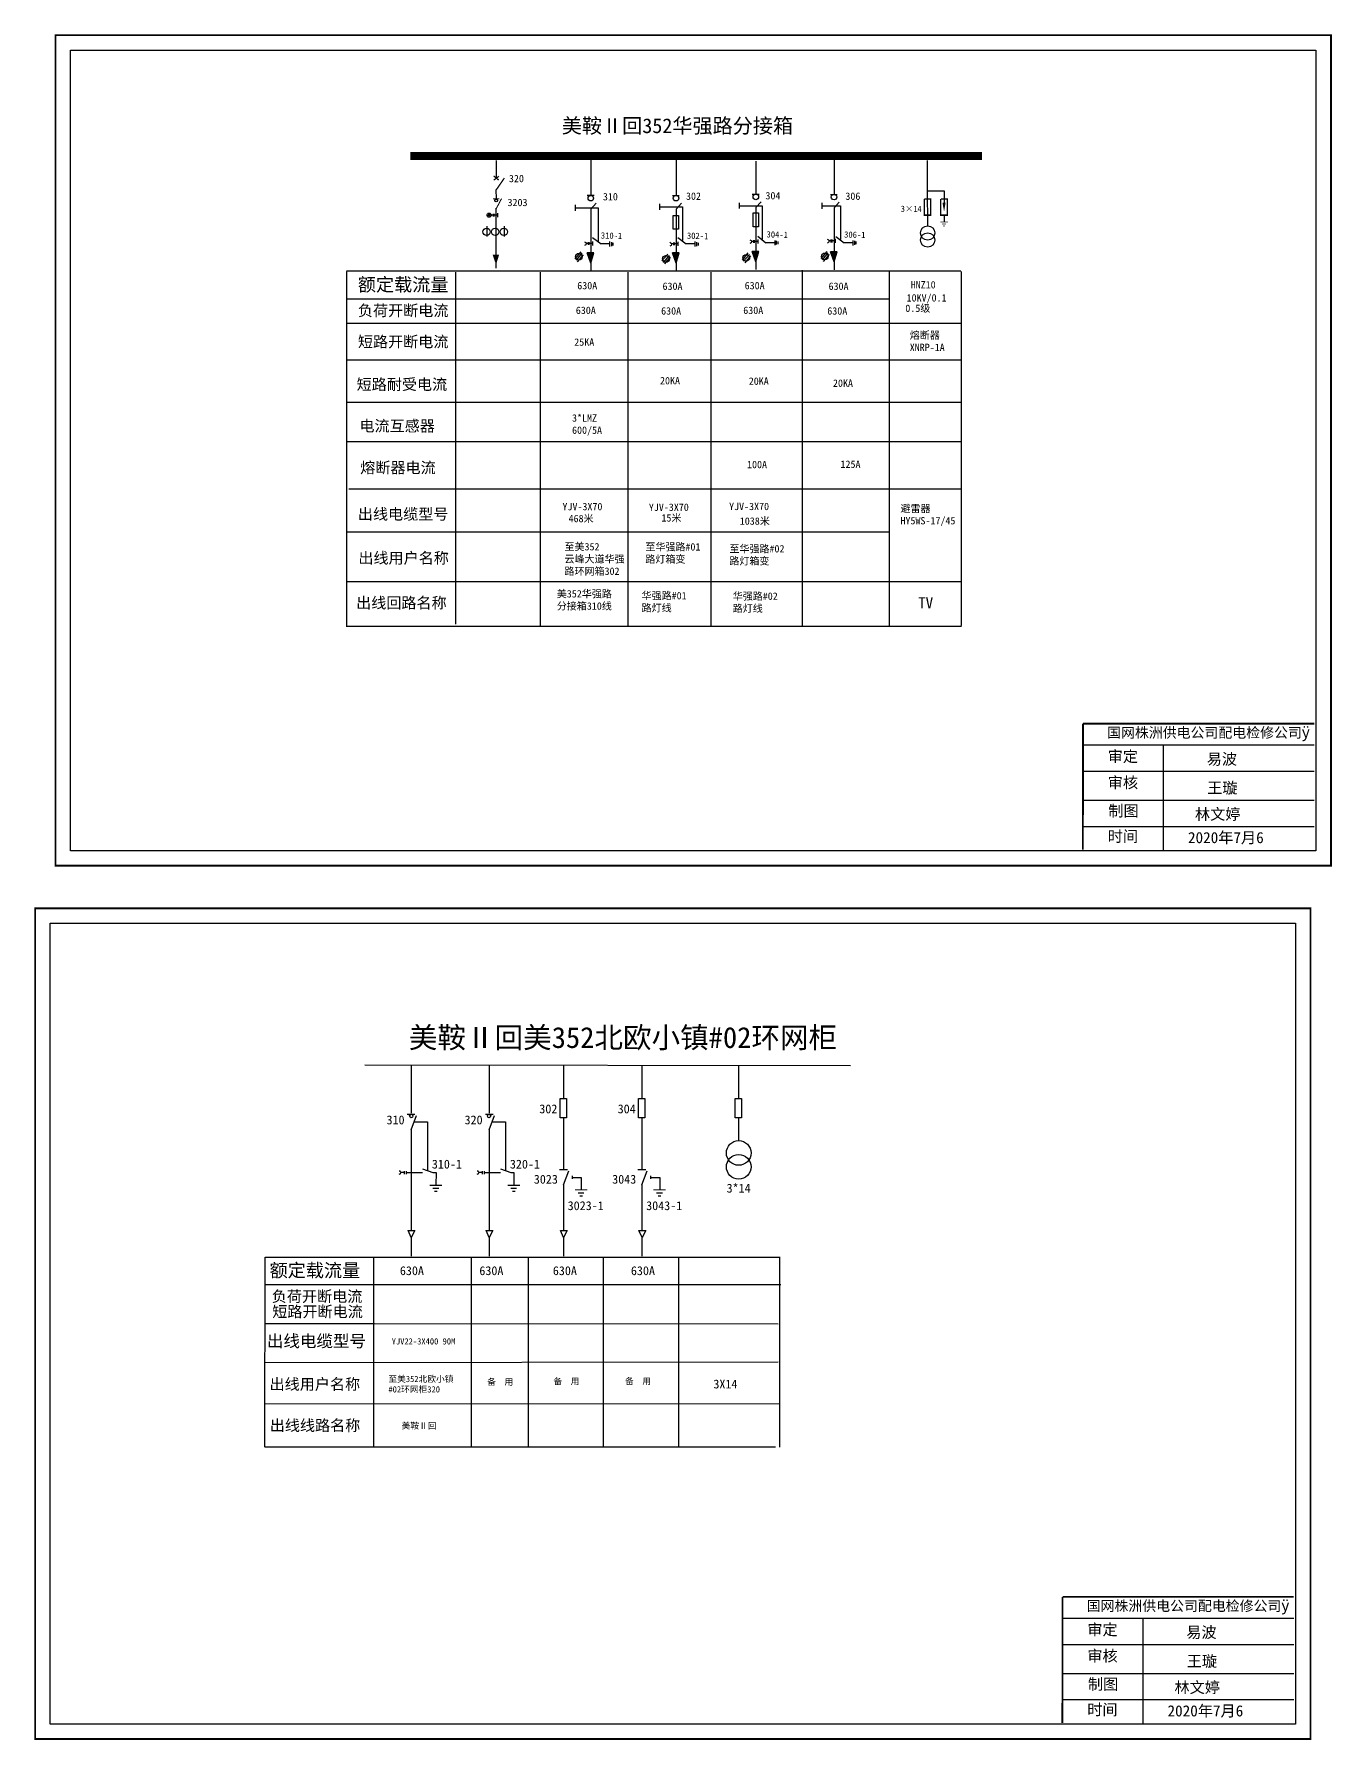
# Model space of a CAD drawing. Header units: millimetres. Extents: x 3402 to 6779, y -862 to 1372.
# Drawn here: x 3424 to 4249, y 288 to 1372 of the extents above; entities that cross this region are included whole.
import ezdxf

# ---------------------------------------------------------------- set-up
doc = ezdxf.new("R2010")
doc.units = ezdxf.units.MM
doc.linetypes.add('CENTER', pattern=[50.8, 31.75, -6.35, 6.35, -6.35])
doc.styles.add('HZ', font='simkai.ttf')
doc.styles.add('STYLE1', font='txt.shx', dxfattribs={"height": 2.6})
doc.styles.add('字体', font='simkai_0.ttf', dxfattribs={"height": 2.5})
doc.styles.add('楷体_GB2312_txtstyle_1.09_0_0', font='simkai_0.ttf', dxfattribs={"height": 1.0944})

# ---------------------------------------------------------------- blocks, each defined once
blk = doc.blocks.new('JD')
for points in [[(-2, 0.2), (-2, -0.2), (2, 0.2), (2, -0.2)], [(1, -1.2), (1, -0.8), (-1, -1.2), (-1, -0.8)], [(-0.5, -1.8), (-0.5, -2.2), (0.5, -1.8), (0.5, -2.2)]]:
    blk.add_trace(points)

msp = doc.modelspace()

# ---------------------------------------------------------------- hatches: boundary and pattern name
h = msp.add_hatch(color=0)
h.paths.add_polyline_path([(3717.9, 1231.7), (3715.7, 1231.7), (3717.9, 1225.2)])
h.paths.add_polyline_path([(3719.9, 1231.7), (3717.9, 1231.7), (3717.9, 1225.2)])
h = msp.add_hatch(color=0)
h.paths.add_polyline_path([(3778.1, 1232.8), (3775.9, 1232.8), (3778.1, 1226.3)])
h.paths.add_polyline_path([(3780.1, 1232.8), (3778.1, 1232.8), (3778.1, 1226.3)])
h = msp.add_hatch(color=0)
h.paths.add_polyline_path([(3832.3, 1232.8), (3830.1, 1232.8), (3832.3, 1226.3)])
h.paths.add_polyline_path([(3834.3, 1232.8), (3832.3, 1232.8), (3832.3, 1226.3)])
h = msp.add_hatch(color=0)
h.paths.add_polyline_path([(3883, 1233.6), (3880.7, 1233.6), (3883, 1227.1)])
h.paths.add_polyline_path([(3884.9, 1233.6), (3883, 1233.6), (3883, 1227.1)])
h = msp.add_hatch(color=0)
h.paths.add_polyline_path([(3932.7, 1233.5), (3930.4, 1233.5), (3932.7, 1227)])
h.paths.add_polyline_path([(3934.6, 1233.5), (3932.7, 1233.5), (3932.7, 1227)])

# ---------------------------------------------------------------- linework, layer by layer
at = {"color": 0}
for p, q in [((3717.9, 1291.5), (3717.9, 1280.8)), ((3778.1, 1291.7), (3778.1, 1269.3)), ((3832.3, 1291.7), (3832.3, 1269.2)), ((3883, 1291.1), (3883, 1270.1)), ((3932.7, 1292.4), (3932.7, 1269.9)), ((3991.9, 1291.5), (3991.9, 1273.2)), ((3717.8, 1273), (3717.9, 1267.1)), ((3775.8, 1269.3), (3780.2, 1269.3)), ((3830, 1269.2), (3834.3, 1269.2)), ((3880.7, 1270.1), (3885, 1270.1)), ((3930.4, 1269.9), (3934.7, 1269.9)), ((3991.9, 1273.5), (3992.1, 1249.8)), ((3992.1, 1272.2), (4002.6, 1272.2)), ((4002.6, 1272.2), (4002.6, 1264.6)), ((3714.6, 1257.4), (3712.4, 1256)), ((3712.6, 1257.7), (3714.3, 1255.7)), ((3717.7, 1261.2), (3717.7, 1223.1)), ((3718.9, 1257.9), (3718.9, 1255.4)), ((3768.2, 1263.2), (3768.2, 1259.5)), ((3768.2, 1261.3), (3779.9, 1261.3)), ((3778.1, 1260.6), (3781.5, 1264.3)), ((3778.1, 1260.6), (3778.1, 1221.3)), ((3779.9, 1261.3), (3782.7, 1261.3)), ((3782.7, 1261.3), (3782.7, 1239.9)), ((3821.8, 1263.8), (3821.8, 1260.1)), ((3821.8, 1261.9), (3833.4, 1261.9)), ((3832.3, 1260.6), (3835.7, 1264.3)), ((3832.3, 1260.6), (3832.3, 1221.3)), ((3833.4, 1261.9), (3836.3, 1261.9)), ((3836.3, 1261.9), (3836.3, 1240.6)), ((3872.5, 1264.6), (3872.5, 1260.9)), ((3872.5, 1262.7), (3884.1, 1262.7)), ((3883, 1261.5), (3886.3, 1265.2)), ((3883, 1261.5), (3883, 1222.1)), ((3884.1, 1262.7), (3887, 1262.7)), ((3887, 1262.7), (3887, 1241.4)), ((3925, 1264.5), (3925, 1260.8)), ((3925, 1262.6), (3936.7, 1262.6)), ((3932.7, 1261.3), (3936, 1265)), ((3932.7, 1261.3), (3932.7, 1222)), ((3936.7, 1262.6), (3936.7, 1241.3)), ((3712, 1249.7), (3712, 1243.2)), ((3723, 1249.7), (3723, 1243.2)), ((4002.6, 1256.5), (4002.6, 1252.5)), ((3779.2, 1240), (3779.2, 1237.5)), ((3779.3, 1242.5), (3784.6, 1238.4)), ((3790.3, 1238.4), (3784.6, 1238.4)), ((3790.3, 1236.8), (3790.3, 1239.9)), ((3791.4, 1237.1), (3791.4, 1239.6)), ((3792.3, 1237.5), (3792.3, 1239.2)), ((3833.4, 1239.7), (3833.4, 1237.2)), ((3833.5, 1242.5), (3838.7, 1238.4)), ((3844.5, 1238.4), (3838.7, 1238.4)), ((3844.5, 1236.8), (3844.5, 1239.9)), ((3845.5, 1237.1), (3845.5, 1239.6)), ((3846.5, 1237.5), (3846.5, 1239.2)), ((3884.2, 1243.3), (3889.4, 1239.2)), ((3884.3, 1241.2), (3884.3, 1238.7)), ((3895.2, 1239.2), (3889.4, 1239.2)), ((3895.2, 1237.6), (3895.2, 1240.7)), ((3896.2, 1238), (3896.2, 1240.4)), ((3897.1, 1238.3), (3897.1, 1240)), ((3933.5, 1241.6), (3933.5, 1239.1)), ((3933.9, 1243.2), (3939.1, 1239.1)), ((3944.9, 1239.1), (3939.1, 1239.1)), ((3944.9, 1237.5), (3944.9, 1240.6)), ((3945.9, 1237.8), (3945.9, 1240.3)), ((3946.8, 1238.2), (3946.8, 1239.9)), ((3771.7, 1233.4), (3768, 1228.9)), ((3772.5, 1232.5), (3768.8, 1228.1)), ((3773.3, 1231.6), (3769.5, 1227.1)), ((3780.1, 1232.8), (3775.9, 1232.8)), ((3778.1, 1226.3), (3775.9, 1232.8)), ((3778.1, 1226.3), (3780.1, 1232.8)), ((3827.1, 1232), (3823.3, 1227.6)), ((3827.9, 1231.1), (3824.2, 1226.7)), ((3828.6, 1230.2), (3824.9, 1225.8)), ((3834.3, 1232.8), (3830.1, 1232.8)), ((3832.3, 1226.3), (3830.1, 1232.8)), ((3832.3, 1226.3), (3834.3, 1232.8)), ((3878, 1232.7), (3874.3, 1228.2)), ((3878.9, 1231.8), (3875.1, 1227.4)), ((3879.6, 1230.9), (3875.9, 1226.5)), ((3883, 1227.1), (3880.7, 1233.6)), ((3884.9, 1233.6), (3880.7, 1233.6)), ((3883, 1227.1), (3884.9, 1233.6)), ((3928, 1233.6), (3924.2, 1229.1)), ((3928.8, 1232.7), (3925.1, 1228.3)), ((3929.5, 1231.8), (3925.8, 1227.3)), ((3932.7, 1227), (3930.4, 1233.5)), ((3934.6, 1233.5), (3930.4, 1233.5)), ((3932.7, 1227), (3934.6, 1233.5)), ((3692.2, 1220.5), (3692.2, 996.8)), ((3746, 1220.5), (3746, 995.8)), ((3801.7, 1220.5), (3801.7, 995.5)), ((3854.3, 1220.5), (3854.3, 995.5)), ((3912.5, 1221.8), (3912.5, 995.5)), ((3967.7, 1221.1), (3967.7, 995.5)), ((3622.6, 1203.5), (3967.9, 1203.5)), ((3623.4, 1188.1), (4013.6, 1188.1)), ((3623.4, 1164.8), (4013.6, 1164.8)), ((3623.4, 1138), (4013.6, 1138)), ((3623.4, 1113), (4013.6, 1113)), ((3624.4, 1082.9), (4013.6, 1082.9)), ((3623, 1055.5), (3968, 1055.5)), ((3623, 1024), (4013.6, 1024)), ((3664, 716.2), (3664, 686.2)), ((3713.5, 716.2), (3713.5, 686.2)), ((3760.8, 716.2), (3760.8, 695.5)), ((3810.6, 716.2), (3810.6, 695.5)), ((3872, 716.2), (3872, 695.5)), ((3661.5, 685.6), (3666.4, 685.6)), ((3711.1, 685.6), (3716, 685.6)), ((3760.8, 683.2), (3760.8, 650.7)), ((3810.6, 683.2), (3810.6, 650.7)), ((3872, 683.2), (3872, 668.7)), ((3663.9, 675.6), (3664, 611.6)), ((3713.5, 675.6), (3713.5, 611.6)), ((3758.3, 650.5), (3763.3, 650.5)), ((3808.1, 650.5), (3813.1, 650.5)), ((3679.8, 648.4), (3679.7, 640.5)), ((3729.3, 648.4), (3729.3, 640.5)), ((3760.7, 640.7), (3760.8, 611.6)), ((3772.1, 645.4), (3772.1, 637.6)), ((3810.5, 640.7), (3810.6, 611.6)), ((3821.9, 645.4), (3821.9, 637.6)), ((3661.9, 611.7), (3666.3, 611.7)), ((3664, 607.2), (3662, 611.7)), ((3666.3, 611.7), (3664, 607.2)), ((3711.5, 611.7), (3715.9, 611.7)), ((3713.6, 607.2), (3711.6, 611.7)), ((3715.9, 611.7), (3713.6, 607.2)), ((3760.8, 607.2), (3758.8, 611.7)), ((3758.8, 611.7), (3763.2, 611.7)), ((3763.2, 611.7), (3760.8, 607.2)), ((3808.6, 611.7), (3813, 611.7)), ((3810.7, 607.2), (3808.6, 611.7)), ((3813, 611.7), (3810.7, 607.2)), ((3571, 474), (3571.1, 594.8)), ((3571.1, 594.8), (3898.4, 594.8)), ((3640, 594.3), (3640, 474.1)), ((3702.1, 594.3), (3702.1, 474.1)), ((3738.4, 594.3), (3738.4, 474.1)), ((3785.9, 594.3), (3785.9, 474.1)), ((3833.9, 594.8), (3833.9, 474.1)), ((3898, 594.8), (3898, 474.1)), ((3571.1, 577.3), (3898.9, 577.4)), ((3571.3, 552.5), (3640.3, 552.5)), ((3640.6, 552.5), (3897.2, 552.4)), ((3897.2, 528), (3571.1, 527.6)), ((3897.8, 501.4), (3571, 501.5)), ((3895.4, 474.1), (3571.1, 474))]:
    msp.add_line(p, q, dxfattribs=at)
at = {"color": 0, "linetype": 'Continuous'}
for p, q in [((4090.9, 920.1), (4237.8, 920.1)), ((4141.9, 920.1), (4141.9, 853.3)), ((4090.9, 903.4), (4237.8, 903.4)), ((4090.9, 885.1), (4237.8, 885.1)), ((4090.9, 868.4), (4237.8, 868.4)), ((3634.6, 716.8), (3943.2, 716.5)), ((3663.9, 675.6), (3667.4, 684.7)), ((3713.5, 675.6), (3716.9, 684.7)), ((3665.9, 680.7), (3674.4, 680.7)), ((3674.4, 680.6), (3674.4, 649.6)), ((3715.4, 680.7), (3724, 680.7)), ((3724, 680.6), (3724, 649.6)), ((3671.1, 650.9), (3677.7, 648.4)), ((3720.7, 650.9), (3727.3, 648.4)), ((3659.5, 648.4), (3657.4, 648.4)), ((3659.5, 649.4), (3659.5, 647.4)), ((3660.8, 649.4), (3660.8, 647.4)), ((3660.9, 648.4), (3671.1, 648.4)), ((3677.7, 648.4), (3679.8, 648.4)), ((3709.1, 648.4), (3707, 648.4)), ((3709.1, 649.4), (3709.1, 647.4)), ((3710.4, 649.4), (3710.4, 647.4)), ((3710.5, 648.4), (3720.7, 648.4)), ((3727.3, 648.4), (3729.3, 648.4)), ((3760.7, 640.6), (3764.2, 649.6)), ((3766.2, 646.4), (3766.2, 644.5)), ((3766.2, 645.4), (3772.1, 645.4)), ((3810.5, 640.6), (3814, 649.6)), ((3816, 646.4), (3816, 644.5)), ((3816, 645.4), (3821.9, 645.4)), ((4077.9, 365.3), (4224.8, 365.3)), ((4128.9, 365.3), (4128.9, 298.5)), ((4077.9, 348.6), (4224.8, 348.6)), ((4077.9, 330.3), (4224.8, 330.3)), ((4077.9, 313.6), (4224.8, 313.6))]:
    msp.add_line(p, q, dxfattribs=at)
at = {"color": 0, "linetype": 'CENTER'}
for p, q in [((3664, 607.5), (3664, 595.4)), ((3713.6, 607.5), (3713.6, 595.4)), ((3760.8, 607.5), (3760.8, 595.4)), ((3810.6, 607.5), (3810.6, 595.4))]:
    msp.add_line(p, q, dxfattribs=at)
at = {"color": 0, "linetype": 'Continuous', "const_width": 1.18}
for points in [[(3438, 1371.1), (4248.5, 1371.1), (4248.5, 843.4), (3438, 843.4)], [(3425, 816.3), (4235.5, 816.3), (4235.5, 288.6), (3425, 288.6)]]:
    msp.add_lwpolyline(points, close=True, dxfattribs=at)
at = {"color": 0, "linetype": 'Continuous'}
for points in [[(3447.5, 1361.6), (4238.9, 1361.6), (4238.9, 852.9), (3447.5, 852.9)], [(3434.5, 806.8), (4225.9, 806.8), (4225.9, 298.1), (3434.5, 298.1)], [(3758.6, 695.5), (3762.7, 695.5), (3762.7, 683.2), (3758.6, 683.2)], [(3808.4, 695.5), (3812.5, 695.5), (3812.5, 683.2), (3808.4, 683.2)], [(3869.8, 695.5), (3873.9, 695.5), (3873.9, 683.2), (3869.8, 683.2)]]:
    msp.add_lwpolyline(points, close=True, dxfattribs=at)
at = {"color": 0}
for points, const_width in [([(3663.4, 1294.2), (4026.8, 1294.2)], 5.06), ([(3716.4, 1281.6), (3719.6, 1279)], 0.809), ([(3716.4, 1278.9), (3719.7, 1281.4)], 0.809), ([(3717.9, 1272.6), (3723.2, 1280.3)], 0.809), ([(3716, 1267), (3720, 1267)], 0.674), ([(3718, 1260.8), (3721.4, 1267.2)], 0.674), ([(3990, 1267), (3990, 1256.7), (3994.1, 1256.7), (3994.1, 1267), (3990.1, 1267)], 0.866), ([(4000.5, 1267), (4000.5, 1256.7), (4004.6, 1256.7), (4004.6, 1267), (4000.7, 1267)], 0.866), ([(3622.8, 1221.3), (4013.4, 1221.3)], 0.844), ([(3623, 995.5), (3623, 1221.1)], 0.844), ([(4013.6, 1221.1), (4013.6, 995.8)], 0.844), ([(4013.7, 995.5), (3622.6, 995.5)], 0.844)]:
    msp.add_lwpolyline(points, dxfattribs=dict(at, const_width=const_width))
for points in [[(3716, 1257.5), (3716, 1255.8)], [(3716.6, 1257.5), (3716.6, 1255.8)], [(3716, 1256.7), (3714.8, 1256.7)], [(3718.9, 1256.7), (3716.6, 1256.7)], [(3776.4, 1238.8), (3775.2, 1238.8)], [(3776.4, 1239.6), (3776.4, 1237.8)], [(3776.9, 1239.6), (3776.9, 1237.8)], [(3779.2, 1238.8), (3776.9, 1238.8)], [(3830.6, 1238.5), (3829.4, 1238.5)], [(3830.6, 1239.3), (3830.6, 1237.6)], [(3831.1, 1239.3), (3831.1, 1237.6)], [(3833.4, 1238.5), (3831.1, 1238.5)], [(3881.4, 1240), (3880.2, 1240)], [(3881.4, 1240.8), (3881.4, 1239.1)], [(3882, 1240.8), (3882, 1239.1)], [(3884.3, 1240), (3882, 1240)], [(3930.7, 1240.4), (3929.5, 1240.4)], [(3930.7, 1241.2), (3930.7, 1239.4)], [(3931.2, 1241.2), (3931.2, 1239.4)], [(3933.5, 1240.4), (3931.2, 1240.4)]]:
    msp.add_lwpolyline(points, dxfattribs=at)
for points in [[(3881.2, 1258.1), (3884.7, 1258.1), (3884.7, 1249.3), (3881.2, 1249.3)], [(3830.4, 1256.5), (3833.8, 1256.5), (3833.8, 1247.8), (3830.4, 1247.8)]]:
    msp.add_lwpolyline(points, close=True, dxfattribs=at)
for points, format in [([(4002.6, 1264.7, 2.02, 0, 0), (4002.6, 1258.9, 0, 0, 0)], "xyseb"), ([(3774.1, 1239.8, -0.877934), (3774.2, 1237.4)], "xyb"), ([(3828.3, 1239.5, -0.877934), (3828.4, 1237.1)], "xyb"), ([(3879.2, 1241, -0.877934), (3879.2, 1238.7)], "xyb"), ([(3928.4, 1241.4, -0.877934), (3928.5, 1239)], "xyb")]:
    msp.add_lwpolyline(points, format=format, dxfattribs=at)
at = {"color": 0, "linetype": 'Continuous', "const_width": 1.18}
for points in [[(4090.9, 933.7), (4090.8, 853.6)], [(4090.9, 933.7), (4237.8, 933.7)], [(4077.9, 378.9), (4077.8, 298.8)], [(4077.9, 378.9), (4224.8, 378.9)]]:
    msp.add_lwpolyline(points, dxfattribs=at)
at = {"color": 0}
for centre, radius in [((3778.1, 1267.5), 1.76), ((3832.3, 1267.5), 1.76), ((3883, 1268.3), 1.76), ((3932.7, 1268.2), 1.76), ((3713.5, 1256.7), 1.32), ((3718, 1266), 0.863), ((3711.9, 1246.1), 2.33), ((3717.4, 1246.1), 2.33), ((3722.8, 1246.1), 2.33), ((3992.2, 1245.4), 4.54), ((3992.2, 1240.9), 4.54), ((3770.5, 1230.3), 2.13), ((3825.9, 1228.9), 2.13), ((3876.9, 1229.6), 2.13), ((3926.8, 1230.5), 2.13), ((3664, 684.4), 1.08), ((3713.5, 684.4), 1.08)]:
    msp.add_circle(centre, radius, dxfattribs=at)
at = {"color": 0, "linetype": 'Continuous'}
for centre in [(3872.1, 660.9), (3872.1, 652.1)]:
    msp.add_circle(centre, 7.83, dxfattribs=at)
for centre in [(3656.4, 648.4), (3706, 648.4)]:
    msp.add_arc(centre, 0.975, 268.8681, 90.9872, dxfattribs=at)
at = {"color": 0}
for points in [[(3675.7, 640.8), (3675.7, 640), (3683.5, 640.8), (3683.5, 640)], [(3725.2, 640.8), (3725.2, 640), (3733.1, 640.8), (3733.1, 640)], [(3681.6, 638.1), (3681.6, 638.8), (3677.6, 638.1), (3677.6, 638.8)], [(3678.6, 636.9), (3678.6, 636.1), (3680.6, 636.9), (3680.6, 636.1)], [(3731.1, 638.1), (3731.1, 638.8), (3727.2, 638.1), (3727.2, 638.8)], [(3728.2, 636.9), (3728.2, 636.1), (3730.2, 636.9), (3730.2, 636.1)], [(3768, 637.9), (3768, 637.1), (3775.9, 637.9), (3775.9, 637.1)], [(3773.9, 635.1), (3773.9, 635.9), (3770, 635.1), (3770, 635.9)], [(3771, 633.9), (3771, 633.1), (3772.9, 633.9), (3772.9, 633.1)], [(3817.8, 637.9), (3817.8, 637.1), (3825.7, 637.9), (3825.7, 637.1)], [(3823.7, 635.1), (3823.7, 635.9), (3819.8, 635.1), (3819.8, 635.9)], [(3820.8, 633.9), (3820.8, 633.1), (3822.7, 633.9), (3822.7, 633.1)]]:
    msp.add_trace(points, dxfattribs=at)

# ---------------------------------------------------------------- block references
at = {"color": 0, "xscale": 1.212373523346741, "yscale": 1.212373523346628, "zscale": 1.212373523369471}
msp.add_blockref('JD', (4002.6, 1252.3), dxfattribs=at)

# ---------------------------------------------------------------- texts
at = {"color": 0, "style": 'HZ'}
for s, height, p in [('3×14', 3.92, (3975.1, 1258.8)), ('额定载流量', 8.44, (3630.1, 1208.4)), ('负荷开断电流', 7.03, (3630.1, 1192.6)), ('短路开断电流', 7.03, (3630.1, 1172.8)), ('短路耐受电流', 7.03, (3629.3, 1145.7)), ('电流互感器', 7.03, (3631.1, 1119.3)), ('熔断器电流', 7.03, (3631.6, 1092.8)), ('出线电缆型号', 7.03, (3630.1, 1063.3)), ('出线用户名称', 7.03, (3630.4, 1035.4)), ('出线回路名称', 7.03, (3629, 1006.9)), ('TV', 7.03, (3986.1, 1006.9)), ('额定载流量', 8.44, (3574, 582.1)), ('负荷开断电流', 7.03, (3575.4, 566.3)), ('短路开断电流', 7.03, (3575.7, 556.6)), ('出线电缆型号', 7.69, (3572.3, 537.6)), ('出线用户名称', 7.03, (3574, 510.5)), ('出线线路名称', 7.03, (3574.1, 484.3))]:
    msp.add_text(s, height=height, dxfattribs=at).set_placement(p)
at = {"color": 0}
for s, p in [('310', (3648.3, 679.1)), ('320', (3697.9, 679.1)), ('302', (3745.4, 686.1)), ('304', (3795.2, 686.1)), ('310-1', (3677.1, 651)), ('320-1', (3726.7, 651)), ('3023', (3741.9, 641.4)), ('3043', (3791.7, 641.4)), ('3*14', (3864.4, 635.7)), ('3023-1', (3763.4, 624.6)), ('3043-1', (3813.3, 624.6)), ('630A', (3656.8, 583.3)), ('630A', (3707.3, 583.3)), ('630A', (3754, 583.3)), ('630A', (3803.6, 583.3)), ('3X14', (3856, 511.3))]:
    msp.add_text(s, height=5.62, dxfattribs=at).set_placement(p)
at = {"color": 0, "insert": (3759.7, 1318.2), "char_height": 5.917, "width": 822.733, "attachment_point": 1}
msp.add_mtext('{\\fSimSun|b0|i0|c134|p2;\\H1.584x;美鞍Ⅱ回352华强路分接箱}', dxfattribs=at)
at = {"color": 0, "linetype": 'Continuous', "char_height": 4.666, "attachment_point": 1}
for s, insert, width in [('{\\fSimSun|b0|i0|c134|p2;320}', (3726.1, 1282.3), 43.293), ('{\\fSimSun|b0|i0|c134|p2;310}', (3785.8, 1270.8), 43.293), ('{\\fSimSun|b0|i0|c134|p2;302}', (3838.6, 1271.1), 43.293), ('{\\fSimSun|b0|i0|c134|p2;304}', (3889.1, 1271.4), 43.293), ('{\\fSimSun|b0|i0|c134|p2;306}', (3939.9, 1271.1), 43.293), ('{\\fSimSun|b0|i0|c134|p2;3203}', (3725.2, 1267.1), 43.293), ('{\\fSimSun|b0|i0|c134|p2;630A}', (3769.5, 1214.3), 43.293), ('{\\fSimSun|b0|i0|c134|p2;630A}', (3823.7, 1213.9), 43.293), ('{\\fSimSun|b0|i0|c134|p2;630A}', (3875.9, 1214.3), 43.293), ('{\\fSimSun|b0|i0|c134|p2;630A}', (3929.2, 1213.9), 43.293), ('{\\fSimSun|b0|i0|c134|p2;HNZ10}', (3981.4, 1214.8), 32.866), ('{\\fSimSun|b0|i0|c134|p2;10KV/0.1}', (3978.8, 1206.5), 32.866), ('{\\fSimSun|b0|i0|c134|p2;630A}', (3768.6, 1198.6), 43.293), ('{\\fSimSun|b0|i0|c134|p2;630A}', (3822.8, 1198.2), 43.293), ('{\\fSimSun|b0|i0|c134|p2;630A}', (3875, 1198.6), 43.293), ('{\\fSimSun|b0|i0|c134|p2;630A}', (3928.4, 1198.2), 43.293), ('{\\fSimSun|b0|i0|c134|p2;0.5级}', (3978, 1199.9), 32.866), ('{\\fSimSun|b0|i0|c134|p2;熔断器\\PXNRP-1A}', (3980.8, 1182.8), 32.866), ('{\\fSimSun|b0|i0|c134|p2;25KA}', (3767.6, 1178.4), 43.293), ('{\\fSimSun|b0|i0|c134|p2;20KA}', (3822.1, 1153.9), 43.293), ('{\\fSimSun|b0|i0|c134|p2;20KA}', (3878.5, 1153.6), 43.293), ('{\\fSimSun|b0|i0|c134|p2;20KA}', (3932, 1152.3), 43.293), ('{\\fSimSun|b0|i0|c134|p2;3*LMZ\\P600/5A}', (3766.2, 1130.2), 43.293), ('{\\fSimSun|b0|i0|c134|p2;100A}', (3877.4, 1100.6), 43.293), ('{\\fSimSun|b0|i0|c134|p2;125A}', (3936.8, 1100.8), 43.293), ('{\\fSimSun|b0|i0|c134|p2;YJV-3X70}', (3760.1, 1073.9), 32.866), ('{\\fSimSun|b0|i0|c134|p2;YJV-3X70}', (3815, 1073.5), 32.866), ('{\\fSimSun|b0|i0|c134|p2;YJV-3X70}', (3866, 1074), 32.866), ('{\\fSimSun|b0|i0|c134|p2;避雷器\\PHY5WS-17/45}', (3974.9, 1072.7), 43.293), ('{\\fSimSun|b0|i0|c134|p2;468米}', (3764, 1066.3), 32.866), ('{\\fSimSun|b0|i0|c134|p2;15米}', (3823, 1066.7), 32.866), ('{\\fSimSun|b0|i0|c134|p2;至美352\\P云峰大道华强路环网箱302}', (3761.4, 1048.4), 40.736), ('{\\fSimSun|b0|i0|c134|p2;至华强路#01路灯箱变}', (3812.8, 1048.3), 40.736), ('{\\fSimSun|b0|i0|c134|p2;至华强路#02路灯箱变}', (3866.2, 1047.1), 40.736), ('{\\fSimSun|b0|i0|c134|p2;美352华强路分接箱310线}', (3756.5, 1018.5), 40.736), ('{\\fSimSun|b0|i0|c134|p2;华强路#01\\P路灯线}', (3810.4, 1017.3), 40.736), ('{\\fSimSun|b0|i0|c134|p2;华强路#02\\P路灯线}', (3868.3, 1017), 40.736)]:
    msp.add_mtext(s, dxfattribs=dict(at, insert=insert, width=width))
at = {"color": 0, "char_height": 0.998, "width": 395.566, "attachment_point": 1, "rotation": 358.5424}
for s, insert in [('{\\fKaiTi_GB2312|b0|i0|c134|p49;\\P\\fSimSun|b0|i0|c134|p2;\\H4x;304-1}', (3889.9, 1248.2)), ('{\\fKaiTi_GB2312|b0|i0|c134|p49;\\P\\fSimSun|b0|i0|c134|p2;\\H4x;306-1}', (3939.2, 1248.1)), ('{\\fKaiTi_GB2312|b0|i0|c134|p49;\\P\\fSimSun|b0|i0|c134|p2;\\H4x;310-1}', (3784.6, 1247.5)), ('{\\fKaiTi_GB2312|b0|i0|c134|p49;\\P\\fSimSun|b0|i0|c134|p2;\\H4x;302-1}', (3839.3, 1247.4))]:
    msp.add_mtext(s, dxfattribs=dict(at, insert=insert))
at = {"color": 0, "linetype": 'Continuous', "attachment_point": 1}
for s, insert, char_height, width, style in [('{\\fSimSun|b0|i0|c134|p2;1038米}', (3872.8, 1064.7), 4.666, 32.866, 'STYLE1'), ('{\\H0.9167x;\\C256;国网株洲供电公司配电检修公司\\fSimSun|b0|i0|c134|p2;\\H1.091x;ÿ}', (4106.2, 931.8), 7.069, 193.259, '字体'), ('\\f\uffbfﾬￌﾣﾤ_GB2312|b0|i0|c134|p49;审定', (4106.6, 916.4), 7.069, 55.282, '字体'), ('{\\fSimSun|b0|i0|c134|p2;易波}', (4169.5, 914.7), 7.069, 55.282, '字体'), ('\\f\uffbfﾬￌﾣﾤ_GB2312|b0|i0|c134|p49;审核', (4106.6, 899.8), 7.069, 55.282, '字体'), ('{\\fSimSun|b0|i0|c134|p2;王璇}', (4169.8, 896.4), 7.069, 55.282, '字体'), ('\\f\uffbfﾬￌﾣﾤ_GB2312|b0|i0|c134|p49;制图', (4107, 881.8), 7.069, 55.282, '字体'), ('\\f\uffbfﾬￌﾣﾤ_GB2312|b0|i0|c134|p49;时间', (4106.6, 865.6), 7.069, 55.282, '字体'), ('{\\fSimSun|b1|i0|c134|p2;美鞍Ⅱ回美352北欧小镇#02环网\\fSimSun|b0|i0|c134|p2;柜}', (3662.5, 740.9), 13.308, 308.012, 'STYLE1'), ('{\\fSimSun|b0|i0|c134|p2;YJV22-3X400 90M}', (3651.6, 543.2), 3.96, 43.583, 'STYLE1'), ('{\\fSimSun|b0|i0|c134|p2;至\\fSimSun|b1|i0|c134|p2;美352北欧小镇#02环网柜32\\fSimSun|b0|i0|c134|p2;0}', (3649.5, 519.3), 3.96, 43.583, 'STYLE1'), ('{\\fKaiTi_GB2312|b0|i0|c134|p49;\\C0;备  用}', (3712.3, 517.4), 3.96, 43.583, 'STYLE1'), ('{\\fKaiTi_GB2312|b0|i0|c134|p49;\\C0;备  用}', (3754.4, 517.8), 3.96, 43.583, 'STYLE1'), ('{\\fKaiTi_GB2312|b0|i0|c134|p49;\\C0;备  用}', (3799.9, 517.9), 3.96, 43.583, 'STYLE1'), ('{\\fSimSun|b0|i0|c134|p2;美鞍Ⅱ回}', (3657.9, 489.6), 3.96, 43.583, 'STYLE1'), ('{\\H0.9167x;\\C256;国网株洲供电公司配电检修公司\\fSimSun|b0|i0|c134|p2;\\H1.091x;ÿ}', (4093.2, 377), 7.069, 193.259, '字体'), ('\\f\uffbfﾬￌﾣﾤ_GB2312|b0|i0|c134|p49;审定', (4093.6, 361.6), 7.069, 55.282, '字体'), ('{\\fSimSun|b0|i0|c134|p2;易波}', (4156.5, 359.9), 7.069, 55.282, '字体'), ('\\f\uffbfﾬￌﾣﾤ_GB2312|b0|i0|c134|p49;审核', (4093.6, 345), 7.069, 55.282, '字体'), ('{\\fSimSun|b0|i0|c134|p2;王璇}', (4156.8, 341.6), 7.069, 55.282, '字体'), ('\\f\uffbfﾬￌﾣﾤ_GB2312|b0|i0|c134|p49;制图', (4094, 327), 7.069, 55.282, '字体'), ('\\f\uffbfﾬￌﾣﾤ_GB2312|b0|i0|c134|p49;时间', (4093.6, 310.8), 7.069, 55.282, '字体')]:
    msp.add_mtext(s, dxfattribs=dict(at, insert=insert, char_height=char_height, width=width, style=style))
at = {"color": 7, "linetype": 'Continuous', "char_height": 7.069, "attachment_point": 1, "style": '楷体_GB2312_txtstyle_1.09_0_0'}
for s, insert, width in [('{\\fSimSun|b0|i0|c134|p2;林文婷}', (4162, 879.7), 55.282), ('2020{\\fSimSun|b0|i0|c134|p2;年}7{\\fSimSun|b0|i0|c134|p2;月6}', (4157.6, 864.8), 103.399), ('{\\fSimSun|b0|i0|c134|p2;林文婷}', (4149, 324.9), 55.282), ('2020{\\fSimSun|b0|i0|c134|p2;年}7{\\fSimSun|b0|i0|c134|p2;月6}', (4144.6, 310), 103.399)]:
    msp.add_mtext(s, dxfattribs=dict(at, insert=insert, width=width))

doc.saveas('drawing.dxf')
